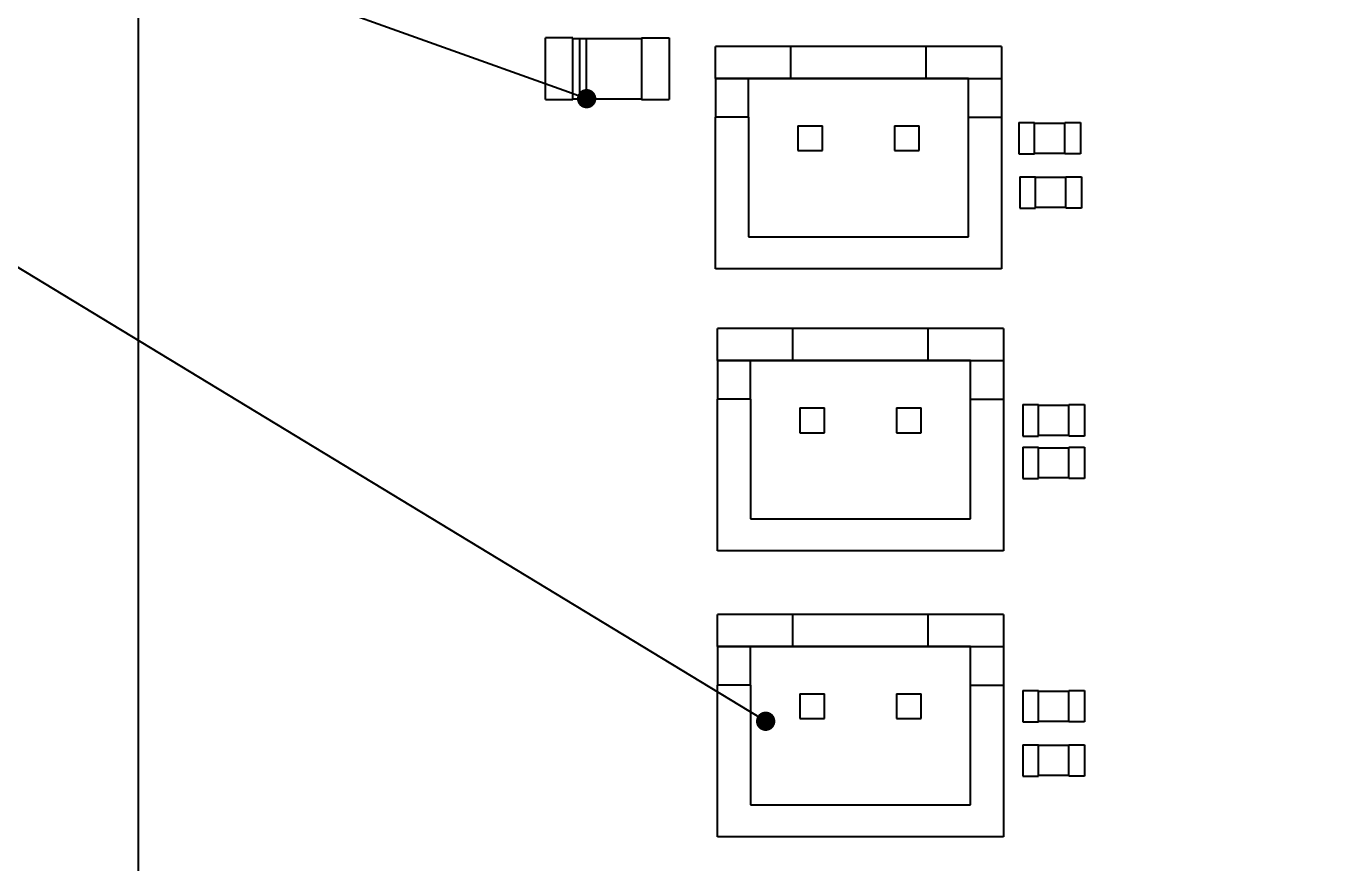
# Model space of a CAD drawing. Header units: millimetres. Extents: x 461 to 1302, y 117 to 711.
# Drawn here: x 529.1 to 597, y 558.6 to 601.9 of the extents above; entities that cross this region are included whole.
import ezdxf
from ezdxf import colors
from ezdxf.entities.mleader import LeaderData, LeaderLine
from ezdxf.math import Vec2, Vec3

# ---------------------------------------------------------------- set-up
doc = ezdxf.new("R2010")
doc.units = ezdxf.units.MM
doc.layers.get('0').update_dxf_attribs({"lineweight": 50})
doc.styles.add('GOST-2.304_Type-B_italic', font='')
doc.styles.get('GOST-2.304_Type-B_italic').set_extended_font_data('GOST Common', italic=True)

# ---------------------------------------------------------------- blocks, each defined once
blk = doc.blocks.new('_Dot')
at = {"color": 0, "linetype": 'ByBlock', "lineweight": -2}
blk.add_line((-0.5, 0), (-1, 0), dxfattribs=at)
at = {"color": 0, "linetype": 'ByBlock', "lineweight": 90, "const_width": 0.5}
blk.add_lwpolyline([(-0.25, 0, 1), (0.25, 0, 1)], format="xyb", close=True, dxfattribs=at)

msp = doc.modelspace()

# ---------------------------------------------------------------- linework, layer by layer
at = {"color": 7, "linetype": 'Continuous', "lineweight": 25}
for p, q in [((534.934, 459.705), (534.934, 639.703)), ((557.416, 601.309), (555.994, 601.309)), ((555.994, 598.109), (555.994, 601.309)), ((557.416, 598.109), (557.416, 601.309)), ((557.772, 601.259), (557.416, 601.259)), ((558.128, 601.263), (557.772, 601.263)), ((557.772, 598.155), (557.772, 601.263)), ((558.128, 598.155), (558.128, 601.263)), ((560.972, 601.259), (558.128, 601.259)), ((560.972, 601.309), (560.972, 598.109)), ((560.972, 601.309), (562.394, 601.309)), ((562.394, 601.309), (562.394, 598.109)), ((568.702, 600.859), (564.802, 600.859)), ((564.802, 599.209), (564.802, 600.859)), ((568.702, 599.209), (568.702, 600.859)), ((575.702, 600.859), (568.702, 600.859)), ((579.602, 600.859), (575.702, 600.859)), ((575.702, 599.209), (575.702, 600.859)), ((579.602, 600.859), (579.602, 599.209)), ((566.502, 599.209), (564.802, 599.209)), ((564.802, 599.209), (568.702, 599.209)), ((564.802, 599.209), (564.802, 597.209)), ((577.902, 599.209), (566.502, 599.209)), ((566.502, 597.209), (566.502, 599.209)), ((568.702, 599.209), (575.702, 599.209)), ((575.702, 599.209), (579.602, 599.209)), ((577.902, 599.209), (579.602, 599.209)), ((577.902, 597.209), (577.902, 599.209)), ((579.602, 599.209), (579.602, 597.209)), ((557.416, 598.159), (557.772, 598.159)), ((557.772, 598.155), (558.128, 598.155)), ((558.128, 598.159), (560.972, 598.159)), ((555.994, 598.109), (557.416, 598.109)), ((560.972, 598.109), (562.394, 598.109)), ((566.502, 597.209), (564.802, 597.209)), ((564.802, 589.359), (564.802, 597.209)), ((566.502, 597.209), (566.502, 591.009)), ((577.902, 597.209), (579.602, 597.209)), ((577.902, 591.009), (577.902, 597.209)), ((579.602, 597.209), (579.602, 589.359)), ((580.502, 596.921), (580.502, 595.297)), ((580.502, 596.921), (581.314, 596.921)), ((581.314, 595.297), (581.314, 596.921)), ((582.89, 596.871), (581.314, 596.871)), ((582.89, 595.297), (582.89, 596.921)), ((582.89, 596.921), (583.702, 596.921)), ((583.702, 596.921), (583.702, 595.297)), ((569.062, 596.749), (570.342, 596.749)), ((569.062, 596.749), (569.062, 595.469)), ((570.342, 595.469), (570.342, 596.749)), ((574.062, 596.749), (575.342, 596.749)), ((574.062, 596.749), (574.062, 595.469)), ((575.342, 595.469), (575.342, 596.749)), ((569.062, 595.469), (570.342, 595.469)), ((574.062, 595.469), (575.342, 595.469)), ((580.502, 595.297), (581.314, 595.297)), ((581.314, 595.347), (582.89, 595.347)), ((583.702, 595.297), (582.89, 595.297)), ((580.553, 594.121), (580.553, 592.497)), ((580.553, 594.121), (581.365, 594.121)), ((581.365, 592.497), (581.365, 594.121)), ((582.941, 594.121), (583.753, 594.121)), ((582.941, 592.497), (582.941, 594.121)), ((583.753, 594.121), (583.753, 592.497)), ((582.941, 594.071), (581.365, 594.071)), ((580.553, 592.497), (581.365, 592.497)), ((581.365, 592.547), (582.941, 592.547)), ((583.753, 592.497), (582.941, 592.497)), ((566.502, 591.009), (577.902, 591.009)), ((579.602, 589.359), (564.802, 589.359)), ((568.802, 586.259), (564.902, 586.259)), ((564.902, 584.609), (564.902, 586.259)), ((568.802, 584.609), (568.802, 586.259)), ((575.802, 586.259), (568.802, 586.259)), ((579.702, 586.259), (575.802, 586.259)), ((575.802, 584.609), (575.802, 586.259)), ((579.702, 586.259), (579.702, 584.609)), ((566.602, 584.609), (564.902, 584.609)), ((564.902, 584.609), (568.802, 584.609)), ((564.902, 584.609), (564.902, 582.609)), ((578.002, 584.609), (566.602, 584.609)), ((566.602, 582.609), (566.602, 584.609)), ((568.802, 584.609), (575.802, 584.609)), ((575.802, 584.609), (579.702, 584.609)), ((578.002, 584.609), (579.702, 584.609)), ((578.002, 582.609), (578.002, 584.609)), ((579.702, 584.609), (579.702, 582.609)), ((564.902, 574.759), (564.902, 582.609)), ((566.602, 582.609), (564.902, 582.609)), ((566.602, 582.609), (566.602, 576.409)), ((578.002, 582.609), (579.702, 582.609)), ((578.002, 576.409), (578.002, 582.609)), ((579.702, 582.609), (579.702, 574.759)), ((569.162, 582.149), (570.442, 582.149)), ((569.162, 582.149), (569.162, 580.869)), ((570.442, 580.869), (570.442, 582.149)), ((574.162, 582.149), (575.442, 582.149)), ((574.162, 582.149), (574.162, 580.869)), ((575.442, 580.869), (575.442, 582.149)), ((580.702, 582.321), (580.702, 580.697)), ((580.702, 582.321), (581.514, 582.321)), ((581.514, 580.697), (581.514, 582.321)), ((583.09, 582.271), (581.514, 582.271)), ((583.09, 582.321), (583.902, 582.321)), ((583.09, 580.697), (583.09, 582.321)), ((583.902, 582.321), (583.902, 580.697)), ((569.162, 580.869), (570.442, 580.869)), ((574.162, 580.869), (575.442, 580.869)), ((580.702, 580.697), (581.514, 580.697)), ((581.514, 580.747), (583.09, 580.747)), ((583.902, 580.697), (583.09, 580.697)), ((580.702, 580.121), (580.702, 578.497)), ((580.702, 580.121), (581.514, 580.121)), ((581.514, 578.497), (581.514, 580.121)), ((583.09, 580.071), (581.514, 580.071)), ((583.09, 580.121), (583.902, 580.121)), ((583.09, 578.497), (583.09, 580.121)), ((583.902, 580.121), (583.902, 578.497)), ((580.702, 578.497), (581.514, 578.497)), ((581.514, 578.547), (583.09, 578.547)), ((583.902, 578.497), (583.09, 578.497)), ((566.602, 576.409), (578.002, 576.409)), ((579.702, 574.759), (564.902, 574.759)), ((568.802, 571.459), (564.902, 571.459)), ((564.902, 569.809), (564.902, 571.459)), ((568.802, 569.809), (568.802, 571.459)), ((575.802, 571.459), (568.802, 571.459)), ((579.702, 571.459), (575.802, 571.459)), ((575.802, 569.809), (575.802, 571.459)), ((579.702, 571.459), (579.702, 569.809)), ((566.602, 569.809), (564.902, 569.809)), ((564.902, 569.809), (568.802, 569.809)), ((564.902, 569.809), (564.902, 567.809)), ((578.002, 569.809), (566.602, 569.809)), ((566.602, 567.809), (566.602, 569.809)), ((568.802, 569.809), (575.802, 569.809)), ((575.802, 569.809), (579.702, 569.809)), ((578.002, 569.809), (579.702, 569.809)), ((578.002, 567.809), (578.002, 569.809)), ((579.702, 569.809), (579.702, 567.809)), ((564.902, 559.959), (564.902, 567.809)), ((566.602, 567.809), (564.902, 567.809)), ((566.602, 567.809), (566.602, 561.609)), ((578.002, 567.809), (579.702, 567.809)), ((578.002, 561.609), (578.002, 567.809)), ((579.702, 567.809), (579.702, 559.959)), ((569.162, 567.349), (570.442, 567.349)), ((569.162, 567.349), (569.162, 566.069)), ((570.442, 566.069), (570.442, 567.349)), ((574.162, 567.349), (575.442, 567.349)), ((574.162, 567.349), (574.162, 566.069)), ((575.442, 566.069), (575.442, 567.349)), ((580.702, 567.521), (580.702, 565.897)), ((580.702, 567.521), (581.514, 567.521)), ((581.514, 565.897), (581.514, 567.521)), ((583.09, 567.471), (581.514, 567.471)), ((583.09, 567.521), (583.902, 567.521)), ((583.09, 565.897), (583.09, 567.521)), ((583.902, 567.521), (583.902, 565.897)), ((569.162, 566.069), (570.442, 566.069)), ((574.162, 566.069), (575.442, 566.069)), ((580.702, 565.897), (581.514, 565.897)), ((581.514, 565.947), (583.09, 565.947)), ((583.902, 565.897), (583.09, 565.897)), ((580.702, 564.721), (580.702, 563.097)), ((580.702, 564.721), (581.514, 564.721)), ((581.514, 563.097), (581.514, 564.721)), ((583.09, 564.671), (581.514, 564.671)), ((583.09, 563.097), (583.09, 564.721)), ((583.09, 564.721), (583.902, 564.721)), ((583.902, 564.721), (583.902, 563.097)), ((580.702, 563.097), (581.514, 563.097)), ((581.514, 563.147), (583.09, 563.147)), ((583.902, 563.097), (583.09, 563.097)), ((566.602, 561.609), (578.002, 561.609)), ((579.702, 559.959), (564.902, 559.959))]:
    msp.add_line(p, q, dxfattribs=at)

# ---------------------------------------------------------------- leaders
at = {"color": 7, "lineweight": 20, "true_color": 0xffffff}
ml = msp.add_multileader_mtext('Standard', dxfattribs=at)
ml.set_content('12', color=(255, 255, 255), style='GOST-2.304_Type-B_italic')
ml.set_leader_properties()
ml.set_arrow_properties(name='DOT')
ml.build(insert=Vec2(0, 0))
ml.multileader.update_dxf_attribs({"text_left_attachment_type": 6, "text_right_attachment_type": 6, "dogleg_length": 0, "arrow_head_size": 1})
ctx = ml.context
ctx.base_point, ctx.arrow_head_size, ctx.landing_gap_size, ctx.plane_origin = Vec3(574.81, 674.134), 1, 0, Vec3(636.907, 503.188)
ctx.left_attachment, ctx.right_attachment, ctx.text_align_type = 6, 6, 2
notes = []
notes.append((ctx, [(0, (1, 1, 0), (578.979, 674.134), (-1, 0), 0, [(0, [(660.377, 499.316)], 0, [])])]))
ctx.mtext.insert, ctx.mtext.alignment, ctx.mtext.flow_direction = Vec3(578.979, 678.934), 3, 5
ml = msp.add_multileader_mtext('Standard', dxfattribs=at)
ml.set_content('20', color=(255, 255, 255), style='GOST-2.304_Type-B_italic')
ml.set_leader_properties()
ml.set_arrow_properties(name='DOT')
ml.build(insert=Vec2(0, 0))
ml.multileader.update_dxf_attribs({"text_left_attachment_type": 6, "text_right_attachment_type": 6, "dogleg_length": 0, "arrow_head_size": 1})
ctx = ml.context
ctx.base_point, ctx.arrow_head_size, ctx.landing_gap_size, ctx.plane_origin = Vec3(503.156, 615.827), 1, 0, Vec3(558.128, 598.159)
ctx.left_attachment, ctx.right_attachment, ctx.text_align_type = 6, 6, 2
notes.append((ctx, [(0, (1, 1, 0), (508.753, 615.827), (-1, 0), 0, [(0, [(558.128, 598.159)], 0, [])])]))
ctx.mtext.insert, ctx.mtext.alignment, ctx.mtext.flow_direction = Vec3(508.753, 620.627), 3, 5
ml = msp.add_multileader_mtext('Standard', dxfattribs=at)
ml.set_content('42', color=(255, 255, 255), style='GOST-2.304_Type-B_italic')
ml.set_leader_properties()
ml.set_arrow_properties(name='DOT')
ml.build(insert=Vec2(0, 0))
ml.multileader.update_dxf_attribs({"text_left_attachment_type": 6, "text_right_attachment_type": 6, "dogleg_length": 0, "arrow_head_size": 1})
ctx = ml.context
ctx.base_point, ctx.arrow_head_size, ctx.landing_gap_size, ctx.plane_origin = Vec3(503.297, 601.237), 1, 0, Vec3(566.602, 569.809)
ctx.left_attachment, ctx.right_attachment, ctx.text_align_type = 6, 6, 2
notes.append((ctx, [(0, (1, 1, 0), (509.234, 601.237), (-1, 0), 0, [(0, [(567.395, 565.933)], 0, [])])]))
ctx.mtext.insert, ctx.mtext.alignment, ctx.mtext.flow_direction = Vec3(509.234, 606.037), 3, 5
for ctx, leaders in notes:
    for number, flags, end, landing, length, lines in leaders:
        leader = LeaderData()
        leader.index, (leader.has_last_leader_line, leader.has_dogleg_vector, leader.attachment_direction) = number, flags
        leader.last_leader_point, leader.dogleg_vector, leader.dogleg_length = Vec3(end), Vec3(landing), length
        for number, points, colour, breaks in lines:
            line = LeaderLine()
            line.index, line.vertices, line.color, line.breaks = number, Vec3.list(points), colors.encode_raw_color(colour), breaks
            leader.lines.append(line)
        ctx.leaders.append(leader)

doc.saveas('drawing.dxf')
